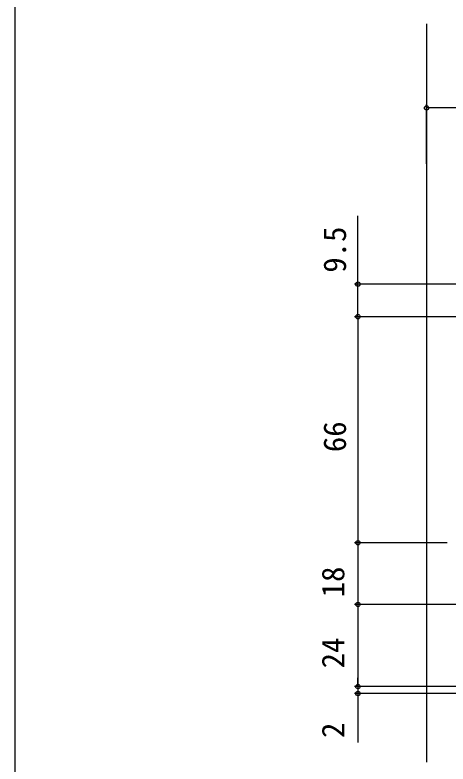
# Model space of a CAD drawing. Units: millimetres, scale not verified. Extents: x -525 to 525, y -783 to 778.
# Drawn here: x -525 to -398.8, y 122.7 to 341.4 of the extents above; entities that cross this region are included whole.
import ezdxf
from ezdxf.enums import TextEntityAlignment as Align

# ---------------------------------------------------------------- set-up
doc = ezdxf.new("R2010")
doc.units = ezdxf.units.MM
doc.header["$LTSCALE"] = 4
for name, color, linetype in [('0-4_YKK_12', 2, 'Continuous'), ('0-7_YKK_D', 6, 'Continuous'), ('0-8_YKK_ZWAK', 7, 'Continuous')]:
    doc.layers.add(name, color=color, linetype=linetype)
doc.styles.add('ＭＳ ゴシック', font='')
doc.styles.get('ＭＳ ゴシック').set_extended_font_data('MS Gothic')

msp = doc.modelspace()

# ---------------------------------------------------------------- linework, layer by layer
at = {"layer": '0-4_YKK_12'}
msp.add_line((-405, 338.813), (-405, 123.312), dxfattribs=at)
at = {"layer": '0-7_YKK_D'}
for p, q in [((-405, 297.975), (-405, 315.24)), ((-290, 314.24), (-405, 314.24)), ((-294, 262.813), (-426, 262.813)), ((-396.082, 253.313), (-426, 253.313)), ((-394.282, 253.313), (-426, 253.313)), ((-425, 253.313), (-425, 187.313)), ((-399, 187.313), (-426, 187.313)), ((-399, 187.313), (-426, 187.313)), ((-425, 187.313), (-425, 169.318)), ((-377, 169.318), (-426, 169.318)), ((-377, 169.318), (-426, 169.318)), ((-425, 169.318), (-425, 145.313)), ((-425, 145.313), (-425, 147.863)), ((-372.282, 145.313), (-426, 145.313)), ((-372.282, 145.313), (-426, 145.313)), ((-425, 145.313), (-425, 143.318)), ((-292.3, 143.318), (-426, 143.318)), ((-425, 143.318), (-425, 129.002))]:
    msp.add_line(p, q, dxfattribs=at)
msp.add_lwpolyline([(-425, 253.313), (-425, 262.813), (-425, 282.733)], dxfattribs=at)
for centre in [(-405, 314.24), (-425, 262.813), (-425, 253.313), (-425, 253.313), (-425, 187.313), (-425, 187.313), (-425, 169.318), (-425, 169.318), (-425, 145.313), (-425, 145.313), (-425, 143.318)]:
    msp.add_circle(centre, 0.637, dxfattribs=at)
at = {"layer": '0-8_YKK_ZWAK'}
msp.add_line((-525, 747.3), (-525, -782.7), dxfattribs=at)

# ---------------------------------------------------------------- texts
at = {"layer": '0-7_YKK_D', "style": 'ＭＳ ゴシック'}
for s, p in [('9.5', (-426.5, 266.148)), ('66', (-426.5, 213.768)), ('18', (-427, 171.387)), ('24', (-427, 150.642)), ('2', (-427, 130.337))]:
    msp.add_text(s, height=6.598, rotation=90, dxfattribs=at).set_placement(p, align=Align.BOTTOM_LEFT)

doc.saveas('drawing.dxf')
